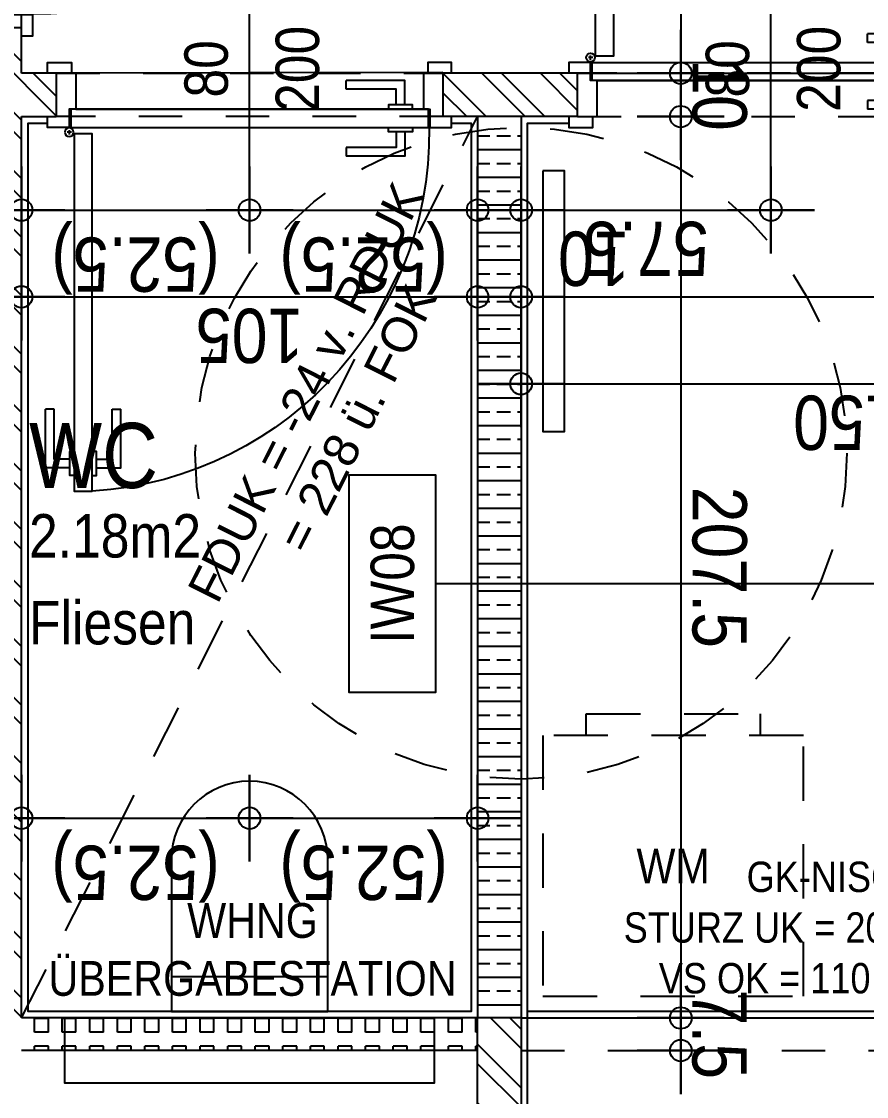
# Model space of a CAD drawing. Header units: millimetres. Extents: x 2724 to 2789, y 1496 to 1607.
# Drawn here: x 2775.143 to 2777.088, y 1522.513 to 1524.988 of the extents above; entities that cross this region are included whole.
import ezdxf
from ezdxf.enums import TextEntityAlignment as Align

# ---------------------------------------------------------------- set-up
doc = ezdxf.new("R2010")
doc.units = ezdxf.units.MM
for name, pattern in [('HIDDEN', [0.375, 0.25, -0.125]), ('HIDDEN2', [0.1875, 0.125, -0.0625]), ('STRICHPUNKT', [1, 0.5, -0.25, 0, -0.25])]:
    doc.linetypes.add(name, pattern=pattern)
doc.layers.add('00_HLP---------M0', color=6, linetype='Continuous', plot=False)
for name, color, linetype in [('01-ANS-G00-L02-M0', 8, 'Continuous'), ('01-SYM-G00-L02-Aufbauten', 8, 'Continuous'), ('01-TXT---------M0', 1, 'Continuous'), ('01-TXT---------PP', 1, 'Continuous'), ('01-TXT-G00-L02-M0', 1, 'Continuous'), ('02-ANS-G00-L02-M0', 8, 'Continuous'), ('02-DIM-G00-L02-ACHSEN', 8, 'Continuous'), ('02-DIM-G00-L02-M0', 8, 'Continuous'), ('02-DIM-G00-L02-ROHBAU', 8, 'Continuous'), ('02-FIL-G00-L02-ORANGE', 40, 'Continuous'), ('02-FLI-G00-L02-M0', 141, 'Continuous'), ('02-HID---------M0', 8, 'HIDDEN2'), ('02-HID-G00-L02-M0', 8, 'HIDDEN2'), ('02-ZWA---------M0', 2, 'Continuous'), ('02-ZWA-G00-L02-M0', 2, 'Continuous'), ('03-HID-G00-L02-M0', 8, 'HIDDEN2'), ('03-TXT-G00-L02-M0', 8, 'Continuous'), ('05-STO--------M0', 1, 'Continuous'), ('05-SYM---------M0', 8, 'Continuous'), ('05-SYM--------M0', 8, 'Continuous'), ('05-SYM-G00-L02-M0', 8, 'Continuous'), ('05-TXT--------M0', 8, 'Continuous'), ('05-TXT-G00-L02-M0', 8, 'Continuous'), ('07-BAR-G00-L02-M0', 8, 'HIDDEN2'), ('07-SAN-G00-L02-FBHZG-EVERT', 8, 'Continuous'), ('07-SAN-G00-L02-M0', 8, 'Continuous'), ('07-SYM-G00-L02-M0', 8, 'STRICHPUNKT')]:
    doc.layers.add(name, color=color, linetype=linetype)
doc.styles.add('ARIAL', font='arial.ttf', dxfattribs={"width": 0.85})
doc.styles.get("Standard").update_dxf_attribs({"font": 'arial.ttf'})
doc.dimstyles.new('pp chromy&schneider', dxfattribs={"dimscale": 0.005, "dimtxt": 25, "dimasz": 10, "dimexe": 0, "dimexo": 0, "dimgap": 5, "dimtad": 1, "dimdec": 1, "dimlfac": 100, "dimrnd": 0.1, "dimzin": 9, "dimdsep": 46, "dimtxsty": 'ARIAL', "dimblk": 'c&s kote', "dimcen": 0, "dimse1": 1, "dimse2": 1, "dimclrd": 8, "dimclrt": 8, "dimadec": 0, "dimazin": 0, "dimtfac": 0.75, "dimtdec": 1, "dimtix": 1, "dimtmove": 2, "dimatfit": 0, "dimldrblk": 'NONE', "dimfxl": 1, "dimtolj": 1, "dimlwd": -1, "dimarcsym": 0})
pattern_1 = [(135, (2698.5604, 1492.0539), (-0.06735192, -0.06735192), []), (135, (2698.5604, 1492.0988), (-0.06735192, -0.06735192), [])]

# ---------------------------------------------------------------- blocks, each defined once
blk = doc.blocks.new('TÜR-80_10er-WAND')
at = {"layer": '00_HLP---------M0'}
for points in [[(-0.3575, 0.027), (-0.3575, 0.083), (-0.2225, 0.083)], [(-0.2225, 0.063), (-0.2225, 0.083)], [(-0.3375, 0.027), (-0.3375, 0.063), (-0.2225, 0.063)], [(-0.375, 0.017), (-0.375, 0.027), (-0.32, 0.027), (-0.32, 0.017)], [(0.4, 0.017), (-0.4, 0.017)], [(-0.375, -0.025), (-0.375, -0.035), (-0.32, -0.035), (-0.32, -0.025)], [(-0.3575, -0.035), (-0.3575, -0.091), (-0.2225, -0.091)], [(-0.3375, -0.035), (-0.3375, -0.071), (-0.2225, -0.071)], [(-0.2225, -0.071), (-0.2225, -0.091)]]:
    blk.add_lwpolyline(points, dxfattribs=at)
blk.add_lwpolyline([(0.4115, -0.025), (-0.4115, -0.025), (-0.4115, -0.025), (-0.4115, 0.017), (0.4115, 0.017)], close=True, dxfattribs=at)
at = {"layer": '02-HID---------M0', "ltscale": 0.5}
for points in [[(0.445, 0.1), (-0.445, 0.1)], [(-0.445, 0), (0.445, 0)]]:
    blk.add_lwpolyline(points, dxfattribs=at)
at = {"layer": '02-ZWA---------M0'}
for points in [[(-0.445, 0.1), (-0.445, 0)], [(0.445, 0.1), (0.445, 0)]]:
    blk.add_lwpolyline(points, dxfattribs=at)
at = {"layer": '05-STO--------M0'}
for points in [[(-0.465, 0.1), (-0.465, 0.125), (-0.41, 0.125), (-0.41, 0.1), (-0.4, 0.1), (-0.4, 0.017), (-0.415, 0.017), (-0.415, -0.025), (-0.465, -0.025), (-0.465, 0)], [(0.465, 0.1), (0.465, 0.125), (0.41, 0.125), (0.41, 0.1), (0.4, 0.1), (0.4, 0.017), (0.415, 0.017), (0.415, -0.025), (0.465, -0.025), (0.465, 0)]]:
    blk.add_lwpolyline(points, dxfattribs=at)
at = {"layer": '05-SYM---------M0'}
for points in [[(0.352, -0.8085), (0.296, -0.8085), (0.296, -0.6735)], [(0.316, -0.6735), (0.296, -0.6735)], [(0.352, -0.7885), (0.316, -0.7885), (0.316, -0.6735)], [(0.414, -0.8085), (0.47, -0.8085), (0.47, -0.6735)], [(0.414, -0.7885), (0.45, -0.7885), (0.45, -0.6735)], [(0.45, -0.6735), (0.47, -0.6735)], [(0.362, -0.826), (0.352, -0.826), (0.352, -0.771), (0.362, -0.771)], [(0.404, -0.826), (0.414, -0.826), (0.414, -0.771), (0.404, -0.771)]]:
    blk.add_lwpolyline(points, dxfattribs=at)
at = {"layer": '05-SYM--------M0'}
blk.add_lwpolyline([(0.404, -0.0395), (0.404, -0.8625), (0.404, -0.8625), (0.362, -0.8625), (0.362, -0.0395)], close=True, dxfattribs=at)
for points in [[(0.41, -0.036), (0.42, -0.036)], [(0.415, -0.031), (0.415, -0.041)]]:
    blk.add_lwpolyline(points, dxfattribs=at)
blk.add_circle((0.415, -0.036), 0.01, dxfattribs=at)
blk.add_arc((0.415, -0.036), 0.8282, 176.3309, 266.3309, dxfattribs=at)
blk = doc.blocks.new('05-TXT')
at = {"layer": '05-TXT--------M0'}
blk.add_line((-0.4, 0), (0.4, 0), dxfattribs=at)
at = {"layer": '05-TXT--------M0', "color": 8, "style": 'ARIAL', "width": 0.85}
blk.add_attdef('BREITE', text='', height=0.1, dxfattribs=at).set_placement((0, 0.05), align=Align.CENTER)
blk.add_attdef('HÖHE', text='', height=0.1, rotation=360, dxfattribs=at).set_placement((0, -0.06), align=Align.TOP_CENTER)
blk = doc.blocks.new('01-SQM')
at = {"layer": '01-TXT---------M0', "color": 1, "style": 'ARIAL', "width": 0.85}
blk.add_attdef('ROOM', (0, 0), '', height=0.15, dxfattribs=at)
blk.add_attdef('AREA', text='', height=0.1, dxfattribs=at).set_placement((0, -0.06), align=Align.TOP_LEFT)
at = {"layer": '01-TXT---------PP', "color": 1, "style": 'ARIAL', "width": 0.85}
blk.add_attdef('NR', text='', height=0.15, dxfattribs=at).set_placement((-0.1173, 0), align=Align.RIGHT)
blk.add_attdef('FLOOR', text='', height=0.1, dxfattribs=at).set_placement((0, -0.26), align=Align.TOP_LEFT)
blk = doc.blocks.new('c&s kote')
at = {"color": 8}
for p, q in [((0, -2), (0, 2)), ((0, 2), (0, -2)), ((-2, 0), (2, 0)), ((2, 0), (-2, 0))]:
    blk.add_line(p, q, dxfattribs=at)
blk.add_circle((0, 0), 0.5, dxfattribs=at)
blk = doc.blocks.new('*D2717')
at = {"layer": '02-DIM-G00-L02-ROHBAU', "color": 8, "transparency": 16777216}
blk.add_line((2771.273, 1519.8539), (2783.673, 1519.8539), dxfattribs=at)
at = {"layer": 'Defpoints', "color": 0, "transparency": 16777216}
for p in [(2771.223, 1530.7239), (2783.723, 1521.9873), (2783.723, 1519.8539)]:
    blk.add_point(p, dxfattribs=at)
at = {"layer": '02-DIM-G00-L02-ROHBAU', "color": 8, "transparency": 16777216, "xscale": 0.05, "yscale": 0.05, "zscale": 0.05, "rotation": 180}
blk.add_blockref('c&s kote', (2771.223, 1519.8539), dxfattribs=at)
at = {"layer": '02-DIM-G00-L02-ROHBAU', "color": 8, "transparency": 16777216, "xscale": 0.05, "yscale": 0.05, "zscale": 0.05}
blk.add_blockref('c&s kote', (2783.723, 1519.8539), dxfattribs=at)
at = {"layer": '02-DIM-G00-L02-ROHBAU', "color": 8, "transparency": 16777216, "insert": (2777.473, 1519.7651), "char_height": 0.125, "attachment_point": 5, "rotation": 180, "style": 'ARIAL'}
blk.add_mtext('\\A1;1250', dxfattribs=at)
blk = doc.blocks.new('_None')
blk = doc.blocks.new('BodenWandaufbau')
blk.add_line((0.5972, -0.3907), (0.5972, -1.8107))
blk.add_lwpolyline([(0.5972, -0.3907), (0.8472, -0.3907), (0.8472, -0.1907), (0.3472, -0.1907), (0.3472, -0.3907)], close=True)
at = {"layer": '01-TXT---------M0', "color": 0, "style": 'ARIAL', "width": 0.85}
blk.add_attdef('NR', text='', height=0.1, rotation=0, dxfattribs=at).set_placement((0.5972, -0.2907), align=Align.MIDDLE)
blk = doc.blocks.new('07-WM')
at = {"linetype": 'HIDDEN', "ltscale": 0.5}
blk.add_lwpolyline([(0.05, -0.05), (0.05, -0.65), (0.65, -0.65), (0.65, -0.05)], close=True, dxfattribs=at)
blk.add_lwpolyline([(0.65, -0.15), (0.7, -0.15), (0.7, -0.55), (0.65, -0.55)], dxfattribs=at)
blk = doc.blocks.new('07-WC')
blk.add_lwpolyline([(-0.015, -0.18), (-0.365, -0.18, -1), (-0.365, 0.18, 0), (-0.015, 0.18), (-0.015, -0.18)], format="xyb", close=True)
blk.add_lwpolyline([(-0.095, -0.18), (-0.095, 0.18)])
blk = doc.blocks.new('*D2048')
at = {"layer": '02-DIM-G00-L02-ROHBAU', "color": 8, "transparency": 16777216}
blk.add_line((2772.8604, 1526.0189), (2772.8604, 1522.4891), dxfattribs=at)
at = {"layer": 'Defpoints', "color": 0, "transparency": 16777216}
for p in [(2775.623, 1526.0689), (2771.623, 1522.4391), (2772.8604, 1522.4391)]:
    blk.add_point(p, dxfattribs=at)
at = {"layer": '02-DIM-G00-L02-ROHBAU', "color": 8, "transparency": 16777216, "xscale": 0.05, "yscale": 0.05, "zscale": 0.05}
for p, rotation in [((2772.8604, 1526.0689), 89.99999999999999), ((2772.8604, 1522.4391), 270)]:
    blk.add_blockref('c&s kote', p, dxfattribs=dict(at, rotation=rotation))
at = {"layer": '02-DIM-G00-L02-ROHBAU', "color": 8, "transparency": 16777216, "insert": (2772.7715, 1524.154), "char_height": 0.125, "attachment_point": 5, "rotation": 270, "style": 'ARIAL'}
blk.add_mtext('\\A1;363', dxfattribs=at)
blk = doc.blocks.new('*D2140')
at = {"layer": '02-DIM-G00-L02-M0', "color": 8, "transparency": 16777216}
blk.add_line((2776.6604, 1526.0189), (2776.6604, 1524.9189), dxfattribs=at)
at = {"layer": 'Defpoints', "color": 0, "transparency": 16777216}
for p in [(2775.623, 1526.0689), (2775.143, 1524.8689), (2776.6604, 1524.8689)]:
    blk.add_point(p, dxfattribs=at)
at = {"layer": '02-DIM-G00-L02-M0', "color": 8, "transparency": 16777216, "xscale": 0.05, "yscale": 0.05, "zscale": 0.05}
for p, rotation in [((2776.6604, 1526.0689), 89.99999999999999), ((2776.6604, 1524.8689), 270)]:
    blk.add_blockref('c&s kote', p, dxfattribs=dict(at, rotation=rotation))
at = {"layer": '02-DIM-G00-L02-M0', "color": 8, "transparency": 16777216, "insert": (2776.7492, 1525.4689), "char_height": 0.125, "attachment_point": 5, "rotation": 270, "style": 'ARIAL'}
blk.add_mtext('\\A1;120', dxfattribs=at)
blk = doc.blocks.new('*D2141')
at = {"layer": '02-DIM-G00-L02-M0', "color": 8, "transparency": 16777216}
for p, q in [((2776.6604, 1524.9189), (2776.6604, 1524.9689)), ((2776.6604, 1524.8689), (2776.6604, 1524.7689)), ((2776.6604, 1524.7189), (2776.6604, 1524.6689))]:
    blk.add_line(p, q, dxfattribs=at)
at = {"layer": 'Defpoints', "color": 0, "transparency": 16777216}
for p in [(2775.143, 1524.8689), (2776.293, 1524.7689), (2776.6604, 1524.7689)]:
    blk.add_point(p, dxfattribs=at)
at = {"layer": '02-DIM-G00-L02-M0', "color": 8, "transparency": 16777216, "xscale": 0.05, "yscale": 0.05, "zscale": 0.05}
for p, rotation in [((2776.6604, 1524.8689), 270), ((2776.6604, 1524.7689), 89.99999999999999)]:
    blk.add_blockref('c&s kote', p, dxfattribs=dict(at, rotation=rotation))
at = {"layer": '02-DIM-G00-L02-M0', "color": 8, "transparency": 16777216, "insert": (2776.7492, 1524.8189), "char_height": 0.125, "attachment_point": 5, "rotation": 270, "style": 'ARIAL'}
blk.add_mtext('\\A1;10', dxfattribs=at)
blk = doc.blocks.new('*D2142')
at = {"layer": '02-DIM-G00-L02-M0', "color": 8, "transparency": 16777216}
blk.add_line((2776.6604, 1524.7189), (2776.6604, 1522.7439), dxfattribs=at)
at = {"layer": 'Defpoints', "color": 0, "transparency": 16777216}
for p in [(2776.293, 1524.7689), (2776.293, 1522.6939), (2776.6604, 1522.6939)]:
    blk.add_point(p, dxfattribs=at)
at = {"layer": '02-DIM-G00-L02-M0', "color": 8, "transparency": 16777216, "xscale": 0.05, "yscale": 0.05, "zscale": 0.05}
for p, rotation in [((2776.6604, 1524.7689), 89.99999999999999), ((2776.6604, 1522.6939), 270)]:
    blk.add_blockref('c&s kote', p, dxfattribs=dict(at, rotation=rotation))
at = {"layer": '02-DIM-G00-L02-M0', "color": 8, "transparency": 16777216, "insert": (2776.7492, 1523.7314), "char_height": 0.125, "attachment_point": 5, "rotation": 270, "style": 'ARIAL'}
blk.add_mtext('\\A1;207.5', dxfattribs=at)
blk = doc.blocks.new('*D2143')
at = {"layer": '02-DIM-G00-L02-M0', "color": 8, "transparency": 16777216}
for p, q in [((2776.6604, 1522.7439), (2776.6604, 1522.7939)), ((2776.6604, 1522.6939), (2776.6604, 1522.6189)), ((2776.6604, 1522.5689), (2776.6604, 1522.5189))]:
    blk.add_line(p, q, dxfattribs=at)
at = {"layer": 'Defpoints', "color": 0, "transparency": 16777216}
for p in [(2776.293, 1522.6939), (2776.218, 1522.6189), (2776.6604, 1522.6189)]:
    blk.add_point(p, dxfattribs=at)
at = {"layer": '02-DIM-G00-L02-M0', "color": 8, "transparency": 16777216, "xscale": 0.05, "yscale": 0.05, "zscale": 0.05}
for p, rotation in [((2776.6604, 1522.6939), 270), ((2776.6604, 1522.6189), 89.99999999999999)]:
    blk.add_blockref('c&s kote', p, dxfattribs=dict(at, rotation=rotation))
at = {"layer": '02-DIM-G00-L02-M0', "color": 8, "transparency": 16777216, "insert": (2776.749, 1522.6564), "char_height": 0.125, "attachment_point": 5, "rotation": 270, "style": 'ARIAL'}
blk.add_mtext('\\A1;7.5', dxfattribs=at)
blk = doc.blocks.new('*D2165')
at = {"layer": '02-DIM-G00-L02-M0', "color": 8, "transparency": 16777216}
blk.add_line((2775.193, 1524.5539), (2775.618, 1524.5539), dxfattribs=at)
at = {"layer": 'Defpoints', "color": 0, "transparency": 16777216}
for p in [(2775.668, 1524.8698), (2775.143, 1524.7689), (2775.668, 1524.5539)]:
    blk.add_point(p, dxfattribs=at)
at = {"layer": '02-DIM-G00-L02-M0', "color": 8, "transparency": 16777216, "xscale": 0.05, "yscale": 0.05, "zscale": 0.05, "rotation": 180}
blk.add_blockref('c&s kote', (2775.143, 1524.5539), dxfattribs=at)
at = {"layer": '02-DIM-G00-L02-M0', "color": 8, "transparency": 16777216, "xscale": 0.05, "yscale": 0.05, "zscale": 0.05}
blk.add_blockref('c&s kote', (2775.668, 1524.5539), dxfattribs=at)
at = {"layer": '02-DIM-G00-L02-M0', "color": 8, "transparency": 16777216, "insert": (2775.4055, 1524.447), "char_height": 0.125, "attachment_point": 5, "rotation": 180, "style": 'ARIAL'}
blk.add_mtext('\\A1;(52.5)', dxfattribs=at)
blk = doc.blocks.new('*D2166')
at = {"layer": '02-DIM-G00-L02-M0', "color": 8, "transparency": 16777216}
blk.add_line((2775.718, 1524.5539), (2776.143, 1524.5539), dxfattribs=at)
at = {"layer": 'Defpoints', "color": 0, "transparency": 16777216}
for p in [(2775.668, 1524.8698), (2776.193, 1524.7689), (2776.193, 1524.5539)]:
    blk.add_point(p, dxfattribs=at)
at = {"layer": '02-DIM-G00-L02-M0', "color": 8, "transparency": 16777216, "xscale": 0.05, "yscale": 0.05, "zscale": 0.05, "rotation": 180}
blk.add_blockref('c&s kote', (2775.668, 1524.5539), dxfattribs=at)
at = {"layer": '02-DIM-G00-L02-M0', "color": 8, "transparency": 16777216, "xscale": 0.05, "yscale": 0.05, "zscale": 0.05}
blk.add_blockref('c&s kote', (2776.193, 1524.5539), dxfattribs=at)
at = {"layer": '02-DIM-G00-L02-M0', "color": 8, "transparency": 16777216, "insert": (2775.9305, 1524.447), "char_height": 0.125, "attachment_point": 5, "rotation": 180, "style": 'ARIAL'}
blk.add_mtext('\\A1;(52.5)', dxfattribs=at)
blk = doc.blocks.new('*D2167')
at = {"layer": '02-DIM-G00-L02-M0', "color": 8, "transparency": 16777216}
blk.add_line((2776.343, 1524.5539), (2776.818, 1524.5539), dxfattribs=at)
at = {"layer": 'Defpoints', "color": 0, "transparency": 16777216}
for p in [(2776.868, 1524.8789), (2776.293, 1524.7689), (2776.868, 1524.5539)]:
    blk.add_point(p, dxfattribs=at)
at = {"layer": '02-DIM-G00-L02-M0', "color": 8, "transparency": 16777216, "xscale": 0.05, "yscale": 0.05, "zscale": 0.05, "rotation": 180}
blk.add_blockref('c&s kote', (2776.293, 1524.5539), dxfattribs=at)
at = {"layer": '02-DIM-G00-L02-M0', "color": 8, "transparency": 16777216, "xscale": 0.05, "yscale": 0.05, "zscale": 0.05}
blk.add_blockref('c&s kote', (2776.868, 1524.5539), dxfattribs=at)
at = {"layer": '02-DIM-G00-L02-M0', "color": 8, "transparency": 16777216, "insert": (2776.5805, 1524.4653), "char_height": 0.125, "attachment_point": 5, "rotation": 180, "style": 'ARIAL'}
blk.add_mtext('\\A1;57.5', dxfattribs=at)
blk = doc.blocks.new('*D2168')
at = {"layer": '02-DIM-G00-L02-M0', "color": 8, "transparency": 16777216}
blk.add_line((2775.193, 1524.3539), (2776.143, 1524.3539), dxfattribs=at)
at = {"layer": 'Defpoints', "color": 0, "transparency": 16777216}
for p in [(2775.143, 1524.7689), (2776.193, 1524.7689), (2776.193, 1524.3539)]:
    blk.add_point(p, dxfattribs=at)
at = {"layer": '02-DIM-G00-L02-M0', "color": 8, "transparency": 16777216, "xscale": 0.05, "yscale": 0.05, "zscale": 0.05, "rotation": 180}
blk.add_blockref('c&s kote', (2775.143, 1524.3539), dxfattribs=at)
at = {"layer": '02-DIM-G00-L02-M0', "color": 8, "transparency": 16777216, "xscale": 0.05, "yscale": 0.05, "zscale": 0.05}
blk.add_blockref('c&s kote', (2776.193, 1524.3539), dxfattribs=at)
at = {"layer": '02-DIM-G00-L02-M0', "color": 8, "transparency": 16777216, "insert": (2775.668, 1524.2651), "char_height": 0.125, "attachment_point": 5, "rotation": 180, "style": 'ARIAL'}
blk.add_mtext('\\A1;105', dxfattribs=at)
blk = doc.blocks.new('*D2169')
at = {"layer": '02-DIM-G00-L02-M0', "color": 8, "transparency": 16777216}
for p, q in [((2776.143, 1524.3539), (2776.093, 1524.3539)), ((2776.193, 1524.3539), (2776.293, 1524.3539)), ((2776.343, 1524.3539), (2776.393, 1524.3539))]:
    blk.add_line(p, q, dxfattribs=at)
at = {"layer": 'Defpoints', "color": 0, "transparency": 16777216}
for p in [(2776.193, 1524.7689), (2776.293, 1524.7689), (2776.293, 1524.3539)]:
    blk.add_point(p, dxfattribs=at)
at = {"layer": '02-DIM-G00-L02-M0', "color": 8, "transparency": 16777216, "xscale": 0.05, "yscale": 0.05, "zscale": 0.05}
blk.add_blockref('c&s kote', (2776.193, 1524.3539), dxfattribs=at)
at = {"layer": '02-DIM-G00-L02-M0', "color": 8, "transparency": 16777216, "xscale": 0.05, "yscale": 0.05, "zscale": 0.05, "rotation": 180}
blk.add_blockref('c&s kote', (2776.293, 1524.3539), dxfattribs=at)
at = {"layer": '02-DIM-G00-L02-M0', "color": 8, "transparency": 16777216, "insert": (2776.4604, 1524.4427), "char_height": 0.125, "attachment_point": 5, "rotation": 180, "style": 'ARIAL'}
blk.add_mtext('\\A1;10', dxfattribs=at)
blk = doc.blocks.new('*D2170')
at = {"layer": '02-DIM-G00-L02-M0', "color": 8, "transparency": 16777216}
blk.add_line((2776.343, 1524.3539), (2778.713, 1524.3539), dxfattribs=at)
at = {"layer": 'Defpoints', "color": 0, "transparency": 16777216}
for p in [(2776.293, 1524.7689), (2778.763, 1524.7689), (2778.763, 1524.3539)]:
    blk.add_point(p, dxfattribs=at)
at = {"layer": '02-DIM-G00-L02-M0', "color": 8, "transparency": 16777216, "xscale": 0.05, "yscale": 0.05, "zscale": 0.05, "rotation": 180}
blk.add_blockref('c&s kote', (2776.293, 1524.3539), dxfattribs=at)
at = {"layer": '02-DIM-G00-L02-M0', "color": 8, "transparency": 16777216, "xscale": 0.05, "yscale": 0.05, "zscale": 0.05}
blk.add_blockref('c&s kote', (2778.763, 1524.3539), dxfattribs=at)
at = {"layer": '02-DIM-G00-L02-M0', "color": 8, "transparency": 16777216, "insert": (2777.528, 1524.2661), "char_height": 0.125, "attachment_point": 5, "rotation": 180, "style": 'ARIAL'}
blk.add_mtext('\\A1;247', dxfattribs=at)
blk = doc.blocks.new('*D2173')
at = {"layer": '02-DIM-G00-L02-M0', "color": 8, "transparency": 16777216}
for p, q in [((2774.993, 1524.3539), (2774.943, 1524.3539)), ((2775.143, 1524.3539), (2775.043, 1524.3539)), ((2775.193, 1524.3539), (2775.243, 1524.3539))]:
    blk.add_line(p, q, dxfattribs=at)
at = {"layer": 'Defpoints', "color": 0, "transparency": 16777216}
for p in [(2775.043, 1524.9739), (2775.143, 1524.7689), (2775.043, 1524.3539)]:
    blk.add_point(p, dxfattribs=at)
at = {"layer": '02-DIM-G00-L02-M0', "color": 8, "transparency": 16777216, "xscale": 0.05, "yscale": 0.05, "zscale": 0.05}
blk.add_blockref('c&s kote', (2775.043, 1524.3539), dxfattribs=at)
at = {"layer": '02-DIM-G00-L02-M0', "color": 8, "transparency": 16777216, "xscale": 0.05, "yscale": 0.05, "zscale": 0.05, "rotation": 180}
blk.add_blockref('c&s kote', (2775.143, 1524.3539), dxfattribs=at)
at = {"layer": '02-DIM-G00-L02-M0', "color": 8, "transparency": 16777216, "insert": (2774.8604, 1524.4427), "char_height": 0.125, "attachment_point": 5, "rotation": 180, "style": 'ARIAL'}
blk.add_mtext('\\A1;10', dxfattribs=at)
blk = doc.blocks.new('*D2174')
at = {"layer": '02-DIM-G00-L02-M0', "color": 8, "transparency": 16777216}
blk.add_line((2774.993, 1524.3539), (2771.673, 1524.3539), dxfattribs=at)
at = {"layer": 'Defpoints', "color": 0, "transparency": 16777216}
for p in [(2771.623, 1525.0639), (2775.043, 1524.9739), (2771.623, 1524.3539)]:
    blk.add_point(p, dxfattribs=at)
at = {"layer": '02-DIM-G00-L02-M0', "color": 8, "transparency": 16777216, "xscale": 0.05, "yscale": 0.05, "zscale": 0.05, "rotation": 180}
blk.add_blockref('c&s kote', (2771.623, 1524.3539), dxfattribs=at)
at = {"layer": '02-DIM-G00-L02-M0', "color": 8, "transparency": 16777216, "xscale": 0.05, "yscale": 0.05, "zscale": 0.05}
blk.add_blockref('c&s kote', (2775.043, 1524.3539), dxfattribs=at)
at = {"layer": '02-DIM-G00-L02-M0', "color": 8, "transparency": 16777216, "insert": (2773.333, 1524.265), "char_height": 0.125, "attachment_point": 5, "rotation": 180, "style": 'ARIAL'}
blk.add_mtext('\\A1;342', dxfattribs=at)
blk = doc.blocks.new('*D2175')
at = {"layer": '02-DIM-G00-L02-M0', "color": 8, "transparency": 16777216}
blk.add_line((2776.343, 1524.1539), (2777.743, 1524.1539), dxfattribs=at)
at = {"layer": 'Defpoints', "color": 0, "transparency": 16777216}
for p in [(2777.793, 1524.1539), (2776.293, 1522.6939), (2777.793, 1522.6939)]:
    blk.add_point(p, dxfattribs=at)
at = {"layer": '02-DIM-G00-L02-M0', "color": 8, "transparency": 16777216, "xscale": 0.05, "yscale": 0.05, "zscale": 0.05, "rotation": 180}
blk.add_blockref('c&s kote', (2776.293, 1524.1539), dxfattribs=at)
at = {"layer": '02-DIM-G00-L02-M0', "color": 8, "transparency": 16777216, "xscale": 0.05, "yscale": 0.05, "zscale": 0.05}
blk.add_blockref('c&s kote', (2777.793, 1524.1539), dxfattribs=at)
at = {"layer": '02-DIM-G00-L02-M0', "color": 8, "transparency": 16777216, "insert": (2777.043, 1524.0651), "char_height": 0.125, "attachment_point": 5, "rotation": 180, "style": 'ARIAL'}
blk.add_mtext('\\A1;150', dxfattribs=at)
blk = doc.blocks.new('*D2195')
at = {"layer": '02-DIM-G00-L02-M0', "color": 8, "transparency": 16777216}
blk.add_line((2774.8604, 1525.3689), (2774.8604, 1524.9189), dxfattribs=at)
at = {"layer": 'Defpoints', "color": 0, "transparency": 16777216}
for p in [(2775.153, 1525.4189), (2774.8604, 1524.8689), (2775.143, 1524.8689)]:
    blk.add_point(p, dxfattribs=at)
at = {"layer": '02-DIM-G00-L02-M0', "color": 8, "transparency": 16777216, "xscale": 0.05, "yscale": 0.05, "zscale": 0.05}
for p, rotation in [((2774.8604, 1525.4189), 89.99999999999999), ((2774.8604, 1524.8689), 270)]:
    blk.add_blockref('c&s kote', p, dxfattribs=dict(at, rotation=rotation))
at = {"layer": '02-DIM-G00-L02-M0', "color": 8, "transparency": 16777216, "insert": (2774.949, 1525.1439), "char_height": 0.125, "attachment_point": 5, "rotation": 270, "style": 'ARIAL'}
blk.add_mtext('\\A1;55', dxfattribs=at)
blk = doc.blocks.new('*D2196')
at = {"layer": '02-DIM-G00-L02-M0', "color": 8, "transparency": 16777216}
blk.add_line((2774.6604, 1526.0189), (2774.6604, 1524.9189), dxfattribs=at)
at = {"layer": 'Defpoints', "color": 0, "transparency": 16777216}
for p in [(2775.143, 1526.0689), (2774.6604, 1524.8689), (2775.143, 1524.8689)]:
    blk.add_point(p, dxfattribs=at)
at = {"layer": '02-DIM-G00-L02-M0', "color": 8, "transparency": 16777216, "xscale": 0.05, "yscale": 0.05, "zscale": 0.05}
for p, rotation in [((2774.6604, 1526.0689), 90), ((2774.6604, 1524.8689), 270)]:
    blk.add_blockref('c&s kote', p, dxfattribs=dict(at, rotation=rotation))
at = {"layer": '02-DIM-G00-L02-M0', "color": 8, "transparency": 16777216, "insert": (2774.7492, 1525.4689), "char_height": 0.125, "attachment_point": 5, "rotation": 270, "style": 'ARIAL'}
blk.add_mtext('\\A1;120', dxfattribs=at)
blk = doc.blocks.new('*D2197')
at = {"layer": '02-DIM-G00-L02-M0', "color": 8, "transparency": 16777216}
blk.add_line((2774.6604, 1524.7189), (2774.6604, 1522.7439), dxfattribs=at)
at = {"layer": 'Defpoints', "color": 0, "transparency": 16777216}
for p in [(2775.143, 1524.7689), (2774.6604, 1522.6939), (2775.143, 1522.6939)]:
    blk.add_point(p, dxfattribs=at)
at = {"layer": '02-DIM-G00-L02-M0', "color": 8, "transparency": 16777216, "xscale": 0.05, "yscale": 0.05, "zscale": 0.05}
for p, rotation in [((2774.6604, 1524.7689), 89.99999999999999), ((2774.6604, 1522.6939), 270)]:
    blk.add_blockref('c&s kote', p, dxfattribs=dict(at, rotation=rotation))
at = {"layer": '02-DIM-G00-L02-M0', "color": 8, "transparency": 16777216, "insert": (2774.7492, 1523.7314), "char_height": 0.125, "attachment_point": 5, "rotation": 270, "style": 'ARIAL'}
blk.add_mtext('\\A1;207.5', dxfattribs=at)
blk = doc.blocks.new('*D2198')
at = {"layer": '02-DIM-G00-L02-M0', "color": 8, "transparency": 16777216}
for p, q in [((2774.6604, 1522.7439), (2774.6604, 1522.7939)), ((2774.6604, 1522.6939), (2774.6604, 1522.3981)), ((2774.6604, 1522.3481), (2774.6604, 1522.2981))]:
    blk.add_line(p, q, dxfattribs=at)
at = {"layer": 'Defpoints', "color": 0, "transparency": 16777216}
for p in [(2775.143, 1522.6939), (2774.6604, 1522.3981), (2775.043, 1522.3981)]:
    blk.add_point(p, dxfattribs=at)
at = {"layer": '02-DIM-G00-L02-M0', "color": 8, "transparency": 16777216, "xscale": 0.05, "yscale": 0.05, "zscale": 0.05}
for p, rotation in [((2774.6604, 1522.6939), 270), ((2774.6604, 1522.3981), 89.99999999999999)]:
    blk.add_blockref('c&s kote', p, dxfattribs=dict(at, rotation=rotation))
at = {"layer": '02-DIM-G00-L02-M0', "color": 8, "transparency": 16777216, "insert": (2774.7492, 1522.546), "char_height": 0.125, "attachment_point": 5, "rotation": 270, "style": 'ARIAL'}
blk.add_mtext('\\A1;29.6', dxfattribs=at)
blk = doc.blocks.new('*D2199')
at = {"layer": '02-DIM-G00-L02-M0', "color": 8, "transparency": 16777216}
for p, q in [((2774.6604, 1524.9189), (2774.6604, 1524.9689)), ((2774.6604, 1524.7689), (2774.6604, 1524.8689)), ((2774.6604, 1524.7189), (2774.6604, 1524.6689))]:
    blk.add_line(p, q, dxfattribs=at)
at = {"layer": 'Defpoints', "color": 0, "transparency": 16777216}
for p in [(2774.6604, 1524.8689), (2775.143, 1524.8689), (2775.143, 1524.7689)]:
    blk.add_point(p, dxfattribs=at)
at = {"layer": '02-DIM-G00-L02-M0', "color": 8, "transparency": 16777216, "xscale": 0.05, "yscale": 0.05, "zscale": 0.05}
for p, rotation in [((2774.6604, 1524.8689), 270), ((2774.6604, 1524.7689), 89.99999999999999)]:
    blk.add_blockref('c&s kote', p, dxfattribs=dict(at, rotation=rotation))
at = {"layer": '02-DIM-G00-L02-M0', "color": 8, "transparency": 16777216, "insert": (2774.7492, 1524.8189), "char_height": 0.125, "attachment_point": 5, "rotation": 270, "style": 'ARIAL'}
blk.add_mtext('\\A1;10', dxfattribs=at)
blk = doc.blocks.new('*D2227')
at = {"layer": '02-DIM-G00-L02-M0', "color": 8, "transparency": 16777216}
blk.add_line((2775.193, 1523.1539), (2775.618, 1523.1539), dxfattribs=at)
at = {"layer": 'Defpoints', "color": 0, "transparency": 16777216}
for p in [(2775.668, 1523.1539), (2775.143, 1522.6939), (2775.668, 1522.6939)]:
    blk.add_point(p, dxfattribs=at)
at = {"layer": '02-DIM-G00-L02-M0', "color": 8, "transparency": 16777216, "xscale": 0.05, "yscale": 0.05, "zscale": 0.05, "rotation": 180}
blk.add_blockref('c&s kote', (2775.143, 1523.1539), dxfattribs=at)
at = {"layer": '02-DIM-G00-L02-M0', "color": 8, "transparency": 16777216, "xscale": 0.05, "yscale": 0.05, "zscale": 0.05}
blk.add_blockref('c&s kote', (2775.668, 1523.1539), dxfattribs=at)
at = {"layer": '02-DIM-G00-L02-M0', "color": 8, "transparency": 16777216, "insert": (2775.4055, 1523.047), "char_height": 0.125, "attachment_point": 5, "rotation": 180, "style": 'ARIAL'}
blk.add_mtext('\\A1;(52.5)', dxfattribs=at)
blk = doc.blocks.new('*D2228')
at = {"layer": '02-DIM-G00-L02-M0', "color": 8, "transparency": 16777216}
blk.add_line((2775.718, 1523.1539), (2776.143, 1523.1539), dxfattribs=at)
at = {"layer": 'Defpoints', "color": 0, "transparency": 16777216}
for p in [(2776.193, 1523.1539), (2775.668, 1522.6939), (2776.193, 1522.6939)]:
    blk.add_point(p, dxfattribs=at)
at = {"layer": '02-DIM-G00-L02-M0', "color": 8, "transparency": 16777216, "xscale": 0.05, "yscale": 0.05, "zscale": 0.05, "rotation": 180}
blk.add_blockref('c&s kote', (2775.668, 1523.1539), dxfattribs=at)
at = {"layer": '02-DIM-G00-L02-M0', "color": 8, "transparency": 16777216, "xscale": 0.05, "yscale": 0.05, "zscale": 0.05}
blk.add_blockref('c&s kote', (2776.193, 1523.1539), dxfattribs=at)
at = {"layer": '02-DIM-G00-L02-M0', "color": 8, "transparency": 16777216, "insert": (2775.9305, 1523.047), "char_height": 0.125, "attachment_point": 5, "rotation": 180, "style": 'ARIAL'}
blk.add_mtext('\\A1;(52.5)', dxfattribs=at)
blk = doc.blocks.new('*D2280')
at = {"layer": '02-DIM-G00-L02-ACHSEN', "color": 8, "transparency": 16777216}
blk.add_arc((2784.673, 1551.9139), 0.3783, 7.5792, 82.4208, dxfattribs=at)
at = {"layer": 'Defpoints', "color": 0, "transparency": 16777216}
for p in [(2784.673, 1554.3776), (2785.0006, 1552.103), (2753.3838, 1551.9139), (2787.073, 1551.9139), (2784.673, 1519.4502)]:
    blk.add_point(p, dxfattribs=at)
at = {"layer": '02-DIM-G00-L02-ACHSEN', "color": 8, "transparency": 16777216, "xscale": 0.05, "yscale": 0.05, "zscale": 0.05}
for p, rotation in [((2784.673, 1552.2922), 176.2103799032496), ((2785.0513, 1551.9139), 273.7896200980838)]:
    blk.add_blockref('c&s kote', p, dxfattribs=dict(at, rotation=rotation))
at = {"layer": '02-DIM-G00-L02-ACHSEN', "color": 8, "transparency": 16777216, "insert": (2785.0033, 1552.2442), "char_height": 0.125, "attachment_point": 5, "rotation": 315, "style": 'ARIAL'}
blk.add_mtext('\\A1;90.00°', dxfattribs=at)
blk = doc.blocks.new('*D2293')
at = {"layer": '02-DIM-G00-L02-ACHSEN', "color": 8, "transparency": 16777216}
blk.add_arc((2756.5033, 1522.5206), 0.9468, 182.3387, 266.9683, dxfattribs=at)
at = {"layer": 'Defpoints', "color": 0, "transparency": 16777216}
for p in [(2756.5063, 1553.0776), (2753.4604, 1522.5571), (2787.073, 1522.1537), (2755.6796, 1522.0538), (2756.503, 1519.4502)]:
    blk.add_point(p, dxfattribs=at)
at = {"layer": '02-DIM-G00-L02-ACHSEN', "color": 8, "transparency": 16777216, "xscale": 0.05, "yscale": 0.05, "zscale": 0.05}
for p, rotation in [((2755.5566, 1522.5319), 90.82557498969469), ((2756.5032, 1521.5738), 358.4814073576036)]:
    blk.add_blockref('c&s kote', p, dxfattribs=dict(at, rotation=rotation))
at = {"layer": '02-DIM-G00-L02-ACHSEN', "color": 8, "transparency": 16777216, "insert": (2755.893, 1521.9176), "char_height": 0.125, "attachment_point": 5, "rotation": 314.6535, "style": 'ARIAL'}
blk.add_mtext('\\A1;90.68°', dxfattribs=at)
blk = doc.blocks.new('*D2294')
at = {"layer": '02-DIM-G00-L02-ACHSEN', "color": 8, "transparency": 16777216}
blk.add_arc((2784.673, 1522.1825), 0.9163, 273.127, 356.1855, dxfattribs=at)
at = {"layer": 'Defpoints', "color": 0, "transparency": 16777216}
for p in [(2784.673, 1554.3776), (2753.4604, 1522.5571), (2787.073, 1522.1537), (2785.128, 1521.3872), (2784.673, 1519.4502)]:
    blk.add_point(p, dxfattribs=at)
at = {"layer": '02-DIM-G00-L02-ACHSEN', "color": 8, "transparency": 16777216, "xscale": 0.05, "yscale": 0.05, "zscale": 0.05}
for p, rotation in [((2785.5892, 1522.1715), 87.74900272428482), ((2784.673, 1521.2663), 181.5634809219669)]:
    blk.add_blockref('c&s kote', p, dxfattribs=dict(at, rotation=rotation))
at = {"layer": '02-DIM-G00-L02-ACHSEN', "color": 8, "transparency": 16777216, "insert": (2785.3795, 1521.4675), "char_height": 0.125, "attachment_point": 5, "rotation": 224.6562, "style": 'ARIAL'}
blk.add_mtext('\\A1;89.31°', dxfattribs=at)

msp = doc.modelspace()

# ---------------------------------------------------------------- hatches: boundary and pattern name
at = {"layer": '02-FIL-G00-L02-ORANGE'}
h = msp.add_hatch(dxfattribs=at)
h.set_pattern_fill('ANSI32', color=256, scale=0.01, angle=197.0465, style=0)
h.set_pattern_definition(pattern_1)
h.paths.add_polyline_path([(2775.223, 1524.8689), (2775.143, 1524.8689), (2775.143, 1524.9739), (2775.043, 1524.9739), (2775.043, 1522.6939), (2775.143, 1522.6939), (2775.143, 1524.7689), (2775.223, 1524.7689)])
h = msp.add_hatch(dxfattribs=at)
h.set_pattern_fill('ANSI32', color=256, scale=0.01, angle=197.0465, style=0)
h.set_pattern_definition(pattern_1)
h.paths.add_polyline_path([(2776.423, 1524.8689), (2776.113, 1524.8689), (2776.113, 1524.7689), (2776.423, 1524.7689)])
h = msp.add_hatch(dxfattribs=at)
h.set_pattern_fill('BRASS', color=256, scale=0.01, angle=107.0465, style=0)
h.set_pattern_definition([(0, (2698.560404, 1492.0539), (0, 0.0635), []), (0, (2698.560404, 1492.08565), (0, 0.0635), [0.03175, -0.015875])])
h.paths.add_polyline_path([(2776.293, 1524.7439), (2776.193, 1524.7439), (2776.193, 1522.6939), (2776.293, 1522.6939)])
h = msp.add_hatch(dxfattribs=at)
h.set_pattern_fill('SQUARE', color=256, scale=0.01, angle=197.0465, style=0)
h.set_pattern_definition([(90, (2698.560404, 1492.053903), (-0.03175, 0), [0.03175, -0.03175]), (180, (2698.560404, 1492.053903), (0, -0.03175), [0.03175, -0.03175])])
h.paths.add_polyline_path([(2776.193, 1522.6939), (2775.143, 1522.6939), (2775.143, 1522.6189), (2776.193, 1522.6189)])
h = msp.add_hatch(dxfattribs=at)
h.set_pattern_fill('ANSI32', color=256, scale=0.01, angle=197.0465, style=0)
h.set_pattern_definition(pattern_1)
h.paths.add_polyline_path([(2776.293, 1522.6939), (2776.193, 1522.6939), (2776.193, 1522.3843), (2776.293, 1522.3831)])

# ---------------------------------------------------------------- linework, layer by layer
at = {"layer": '01-ANS-G00-L02-M0'}
for points in [[(2776.113, 1524.8707), (2775.223, 1524.8689)], [(2776.423, 1524.8689), (2777.313, 1524.8689)]]:
    msp.add_lwpolyline(points, dxfattribs=at)
at = {"layer": '02-ANS-G00-L02-M0'}
msp.add_lwpolyline([(2776.293, 1522.6939), (2777.793, 1522.6939)], dxfattribs=at)
at = {"layer": '02-FLI-G00-L02-M0'}
for points in [[(2776.133, 1524.7539), (2776.178, 1524.7539), (2776.178, 1522.7089), (2775.158, 1522.7089), (2775.158, 1524.7539), (2775.203, 1524.7539)], [(2777.333, 1524.7539), (2778.748, 1524.7539), (2778.748, 1523.0689), (2777.778, 1523.0689), (2777.778, 1522.3803), (2776.308, 1522.3979), (2776.308, 1524.7539), (2776.403, 1524.7539)], [(2777.778, 1522.7089), (2776.308, 1522.7089)]]:
    msp.add_lwpolyline(points, dxfattribs=at)
at = {"layer": '02-HID-G00-L02-M0', "ltscale": 0.5}
msp.add_lwpolyline([(2776.293, 1522.6189), (2777.793, 1522.6189)], dxfattribs=at)
at = {"layer": '02-ZWA-G00-L02-M0'}
for p, q in [((2775.223, 1524.8689), (2775.143, 1524.8689)), ((2775.143, 1524.7689), (2775.223, 1524.7689)), ((2776.423, 1524.7689), (2776.113, 1524.7689)), ((2776.193, 1524.7689), (2776.193, 1522.6939)), ((2776.293, 1524.7689), (2776.293, 1522.3831)), ((2776.293, 1522.6939), (2775.143, 1522.6939)), ((2776.193, 1522.384), (2776.193, 1522.6939)), ((2776.193, 1522.6189), (2775.143, 1522.6189))]:
    msp.add_line(p, q, dxfattribs=at)
for points in [[(2775.143, 1524.8689), (2775.143, 1524.9739)], [(2776.423, 1524.8689), (2776.113, 1524.8689)], [(2775.143, 1522.6939), (2775.143, 1524.7689)]]:
    msp.add_lwpolyline(points, dxfattribs=at)
at = {"layer": '03-HID-G00-L02-M0'}
msp.add_lwpolyline([(2775.143, 1522.6939), (2776.193, 1524.7689)], dxfattribs=at)
at = {"layer": '07-BAR-G00-L02-M0'}
msp.add_circle((2776.293, 1523.9939), 0.75, dxfattribs=at)
at = {"layer": '07-SAN-G00-L02-FBHZG-EVERT'}
msp.add_lwpolyline([(2776.093, 1522.6939), (2776.093, 1522.5439), (2775.243, 1522.5439), (2775.243, 1522.6939)], close=True, dxfattribs=at)
at = {"layer": '07-SAN-G00-L02-M0'}
msp.add_lwpolyline([(2776.343, 1524.6439), (2776.343, 1524.0439), (2776.393, 1524.0439), (2776.393, 1524.6439)], close=True, dxfattribs=at)

# ---------------------------------------------------------------- block references
at = {"layer": '01-SYM-G00-L02-Aufbauten', "rotation": 90.00000001945918}
msp.add_blockref('BodenWandaufbau', (2775.706, 1523.0967), dxfattribs=at).add_auto_attribs({'NR': 'IW08'})
at = {"layer": '01-TXT-G00-L02-M0', "rotation": 359.9999999890975}
msp.add_blockref('01-SQM', (2775.1604, 1523.9139), dxfattribs=at).add_auto_attribs({'ROOM': 'WC', 'AREA': '2.18m2', 'FLOOR': 'Fliesen'})
at = {"layer": '05-SYM-G00-L02-M0'}
for p, rotation in [((2775.143, 1525.4189), 89.99999978773334), ((2776.868, 1524.8689), 179.9999998272679)]:
    msp.add_blockref('TÜR-80_10er-WAND', p, dxfattribs=dict(at, rotation=rotation))
at = {"layer": '05-SYM-G00-L02-M0', "xscale": -1, "rotation": 1.97412886e-07}
msp.add_blockref('TÜR-80_10er-WAND', (2775.668, 1524.7689), dxfattribs=at)
at = {"layer": '05-TXT-G00-L02-M0', "rotation": 89.9999999958492}
for p in [(2775.668, 1524.8789), (2776.868, 1524.8789)]:
    msp.add_blockref('05-TXT', p, dxfattribs=at).add_auto_attribs({'BREITE': '80', 'HÖHE': '200'})
at = {"layer": '07-SAN-G00-L02-M0', "rotation": 89.9999999948645}
msp.add_blockref('07-WM', (2776.293, 1522.6939), dxfattribs=at)
at = {"layer": '07-SAN-G00-L02-M0', "xscale": -1, "rotation": 90.0000000599135}
msp.add_blockref('07-WC', (2775.668, 1522.6939), dxfattribs=at)

# ---------------------------------------------------------------- texts
at = {"layer": '03-TXT-G00-L02-M0', "insert": (2775.8568, 1524.1045), "char_height": 0.08, "width": 3.0086, "attachment_point": 5, "rotation": 63.2357}
msp.add_mtext('{\\fArial|b0|i0|c0|p34;FDUK = -24 v. RDUK \\P= 228 ü. FOK}', dxfattribs=at)
at = {"layer": '07-SAN-G00-L02-FBHZG-EVERT', "insert": (2775.6748, 1522.7439), "char_height": 0.08, "width": 1.165, "attachment_point": 8, "rotation": 360, "style": 'ARIAL'}
msp.add_mtext('WHNG ÜBERGABESTATION', dxfattribs=at)
at = {"layer": '07-SYM-G00-L02-M0', "linetype": 'Continuous', "insert": (2776.643, 1523.0439), "char_height": 0.08, "width": 0.505387, "attachment_point": 5, "rotation": 0, "style": 'ARIAL'}
msp.add_mtext('WM', dxfattribs=at)
at = {"layer": '07-SYM-G00-L02-M0', "linetype": 'Continuous', "insert": (2777.043, 1523.0539), "char_height": 0.07, "width": 1.47, "attachment_point": 2, "style": 'ARIAL'}
msp.add_mtext('GK-NISCHE \\PSTURZ UK = 202.5 ü. FOK, \\PVS OK = 110.5  ü. FOK', dxfattribs=at)

# ---------------------------------------------------------------- dimensions: what is measured, and where the dimension line sits
at = {"layer": '02-DIM-G00-L02-ACHSEN'}
for base, line1, line2, picture, middle in [((2785.0006, 1552.103), ((2753.3838, 1551.9139), (2787.073, 1551.9139)), ((2784.673, 1554.3776), (2784.673, 1519.4502)), '*D2280', (2785.0033, 1552.2442)), ((2785.128, 1521.3872), ((2784.673, 1554.3776), (2784.673, 1519.4502)), ((2753.4604, 1522.5571), (2787.073, 1522.1537)), '*D2294', (2785.3795, 1521.4675)), ((2755.6796, 1522.0538), ((2756.5063, 1553.0776), (2756.503, 1519.4502)), ((2753.4604, 1522.5571), (2787.073, 1522.1537)), '*D2293', (2755.893, 1521.9176))]:
    dim = msp.add_angular_dim_2l(base=base, line1=line1, line2=line2, dimstyle='pp chromy&schneider', override={"dimzin": 8, "dimadec": 2}, dxfattribs=at)
    dim.commit()
    dim.dimension.update_dxf_attribs({"geometry": picture, "text_midpoint": middle})
at = {"layer": '02-DIM-G00-L02-M0'}
for base, p1, p2, picture, middle in [((2774.6604, 1524.8689), (2775.143, 1526.0689), (2775.143, 1524.8689), '*D2196', (2774.7492, 1525.4689)), ((2776.6604, 1524.8689), (2775.623, 1526.0689), (2775.143, 1524.8689), '*D2140', (2776.7492, 1525.4689)), ((2774.8604, 1524.8689), (2775.153, 1525.4189), (2775.143, 1524.8689), '*D2195', (2774.949, 1525.1439)), ((2774.6604, 1524.8689), (2775.143, 1524.7689), (2775.143, 1524.8689), '*D2199', (2774.7492, 1524.8189)), ((2776.6604, 1524.7689), (2775.143, 1524.8689), (2776.293, 1524.7689), '*D2141', (2776.7492, 1524.8189)), ((2774.6604, 1522.6939), (2775.143, 1524.7689), (2775.143, 1522.6939), '*D2197', (2774.7492, 1523.7314)), ((2776.6604, 1522.6939), (2776.293, 1524.7689), (2776.293, 1522.6939), '*D2142', (2776.7492, 1523.7314)), ((2774.6604, 1522.3981), (2775.143, 1522.6939), (2775.043, 1522.3981), '*D2198', (2774.7492, 1522.546)), ((2776.6604, 1522.6189), (2776.293, 1522.6939), (2776.218, 1522.6189), '*D2143', (2776.749, 1522.6564))]:
    dim = msp.add_linear_dim(base=base, p1=p1, p2=p2, angle=90, dimstyle='pp chromy&schneider', override={"dimzin": 8}, dxfattribs=at)
    dim.commit()
    dim.dimension.update_dxf_attribs({"geometry": picture, "text_midpoint": middle})
for base, p1, p2, picture, middle in [((2771.623, 1524.3539), (2775.043, 1524.9739), (2771.623, 1525.0639), '*D2174', (2773.333, 1524.265)), ((2776.868, 1524.5539), (2776.293, 1524.7689), (2776.868, 1524.8789), '*D2167', (2776.5805, 1524.4653)), ((2776.193, 1524.3539), (2775.143, 1524.7689), (2776.193, 1524.7689), '*D2168', (2775.668, 1524.2651)), ((2778.763, 1524.3539), (2776.293, 1524.7689), (2778.763, 1524.7689), '*D2170', (2777.528, 1524.2661)), ((2777.793, 1524.1539), (2776.293, 1522.6939), (2777.793, 1522.6939), '*D2175', (2777.043, 1524.0651))]:
    dim = msp.add_linear_dim(base=base, p1=p1, p2=p2, dimstyle='pp chromy&schneider', override={"dimzin": 8}, dxfattribs=at)
    dim.commit()
    dim.dimension.update_dxf_attribs({"geometry": picture, "text_midpoint": middle})
for base, p1, p2, picture, middle in [((2775.043, 1524.3539), (2775.143, 1524.7689), (2775.043, 1524.9739), '*D2173', (2774.8604, 1524.4427)), ((2776.293, 1524.3539), (2776.193, 1524.7689), (2776.293, 1524.7689), '*D2169', (2776.4604, 1524.4427))]:
    dim = msp.add_linear_dim(base=base, p1=p1, p2=p2, dimstyle='pp chromy&schneider', override={"dimzin": 8}, dxfattribs=at)
    dim.commit()
    dim.dimension.update_dxf_attribs({"geometry": picture, "text_midpoint": middle, "dimtype": 160})
for base, p1, p2, picture, middle in [((2775.668, 1524.5539), (2775.143, 1524.7689), (2775.668, 1524.8698), '*D2165', (2775.4055, 1524.447)), ((2776.193, 1524.5539), (2775.668, 1524.8698), (2776.193, 1524.7689), '*D2166', (2775.9305, 1524.447)), ((2775.668, 1523.1539), (2775.143, 1522.6939), (2775.668, 1522.6939), '*D2227', (2775.4055, 1523.047)), ((2776.193, 1523.1539), (2775.668, 1522.6939), (2776.193, 1522.6939), '*D2228', (2775.9305, 1523.047))]:
    dim = msp.add_linear_dim(base=base, p1=p1, p2=p2, text='(<>)', dimstyle='pp chromy&schneider', override={"dimzin": 8}, dxfattribs=at)
    dim.commit()
    dim.dimension.update_dxf_attribs({"geometry": picture, "text_midpoint": middle})
at = {"layer": '02-DIM-G00-L02-ROHBAU'}
dim = msp.add_linear_dim(base=(2783.723, 1519.8539), p1=(2771.223, 1530.7239), p2=(2783.723, 1521.9873), dimstyle='pp chromy&schneider', override={"dimzin": 8}, dxfattribs=at)
dim.commit()
dim.dimension.update_dxf_attribs({"geometry": '*D2717', "text_midpoint": (2777.473, 1519.7651)})
dim = msp.add_linear_dim(base=(2772.8604, 1522.4391), p1=(2775.623, 1526.0689), p2=(2771.623, 1522.4391), angle=90, dimstyle='pp chromy&schneider', override={"dimzin": 8}, dxfattribs=at)
dim.commit()
dim.dimension.update_dxf_attribs({"geometry": '*D2048', "text_midpoint": (2772.7715, 1524.154), "dimtype": 160})

doc.saveas('drawing.dxf')
